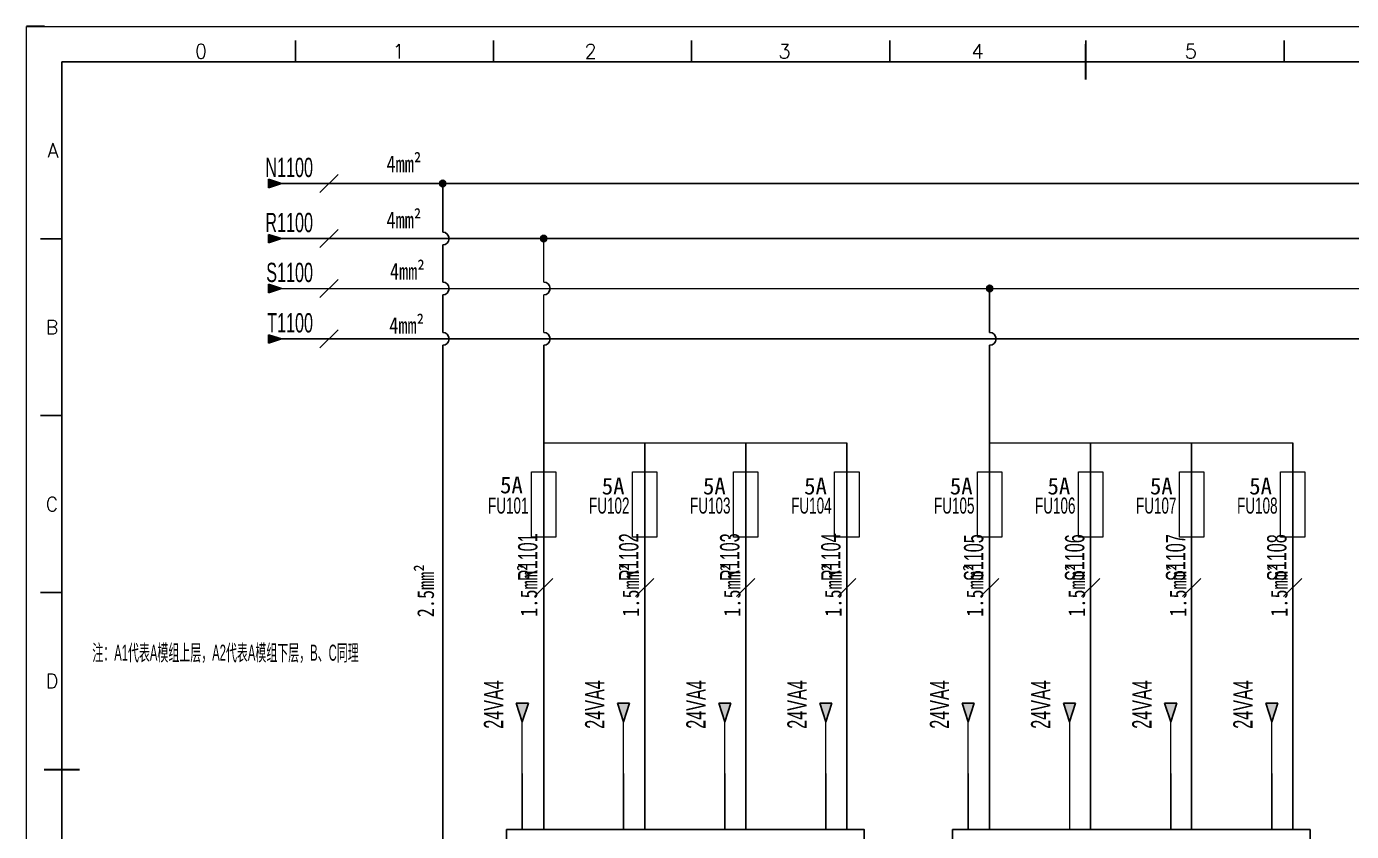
# Model space of a CAD drawing. Extents: x 38255 to 47052, y -6758 to -3353.
# Drawn here: x 39523.6 to 39729.6, y -4714.4 to -4589.3 of the extents above; entities that cross this region are included whole.
import ezdxf
from ezdxf.enums import TextEntityAlignment as Align

# ---------------------------------------------------------------- set-up
doc = ezdxf.new("R2010")
doc.units = 0
doc.header["$MEASUREMENT"] = 0
doc.layers.add('AE_BOR', color=1, linetype='Continuous')
doc.layers.add('细实线层', color=7, linetype='Continuous')
doc.layers.add('Dimension', color=3, linetype='Continuous', lineweight=13)
doc.layers.add('frame', color=7, linetype='Continuous', lineweight=15)
doc.styles.add('WD', font='romans.shx', dxfattribs={"bigfont": 'gbcbig.shx'})
doc.styles.add('工程字', font='')
doc.styles.add('样式 8', font='arial.ttf')
doc.styles.add('楷体', font='', dxfattribs={"width": 0.8})
doc.styles.get('工程字').set_extended_font_data('SimSun')
doc.styles.get('楷体').set_extended_font_data('STFangsong')

# ---------------------------------------------------------------- blocks, each defined once
blk = doc.blocks.new('电控横A4')
for p, q in [((292, -5), (5, -5)), ((5, -5), (5, -205))]:
    blk.add_line(p, q)
at = {"layer": 'AE_BOR', "lineweight": 30}
blk.add_line((2.53, 0), (0, 0), dxfattribs=at)
at = {"layer": 'AE_BOR', "color": 1, "lineweight": 15}
for p, q in [((0, 0), (297, 0)), ((0, -210), (0, 0))]:
    blk.add_line(p, q, dxfattribs=at)
at = {"layer": 'AE_BOR'}
for p, q in [((38.03, -5), (38.03, -2)), ((66.03, -5), (66.03, -2)), ((94.03, -5), (94.03, -2)), ((122.03, -5), (122.03, -2)), ((149.78, -5), (149.78, -2)), ((177.78, -5), (177.78, -2)), ((5, -30), (2, -30)), ((5, -55), (2, -55)), ((5, -80), (2, -80))]:
    blk.add_line(p, q, dxfattribs=at)
at = {"layer": 'AE_BOR', "color": 2, "lineweight": 30}
for p, q in [((149.78, -7.5), (149.78, -2.5)), ((2.5, -105), (7.5, -105))]:
    blk.add_line(p, q, dxfattribs=at)
at = {"layer": 'AE_BOR', "style": 'WD'}
for s, p in [('0', (24.67, -4.5)), ('1', (52.6, -4.5)), ('2', (79.75, -4.5)), ('3', (107.15, -4.5)), ('4', (134.45, -4.5)), ('5', (164.59, -4.5))]:
    blk.add_text(s, height=2, dxfattribs=at).set_placement(p, align=Align.CENTER)
for s, p in [('A', (4.5, -17.5)), ('B', (4.5, -42.5)), ('C', (4.5, -67.5)), ('D', (4.5, -92.5))]:
    blk.add_text(s, height=2, dxfattribs=at).set_placement(p, align=Align.MIDDLE_RIGHT)

msp = doc.modelspace()

# ---------------------------------------------------------------- hatches: boundary and pattern name
for points in [[(39561.213, -4613.042), (39563.256, -4613.697), (39561.213, -4614.352)], [(39561.213, -4621.608), (39563.256, -4622.263), (39561.213, -4622.917)], [(39561.213, -4629.37), (39563.256, -4630.025), (39561.213, -4630.679)], [(39561.213, -4638.514), (39561.213, -4637.204), (39563.256, -4637.859)], [(39599.751, -4694.483), (39600.686, -4697.401), (39601.621, -4694.483)], [(39615.486, -4694.483), (39616.421, -4697.401), (39617.357, -4694.483)], [(39631.224, -4694.483), (39632.159, -4697.401), (39633.094, -4694.483)], [(39646.934, -4694.483), (39647.869, -4697.401), (39648.804, -4694.483)], [(39669.099, -4694.483), (39670.034, -4697.401), (39670.969, -4694.483)], [(39684.834, -4694.483), (39685.769, -4697.401), (39686.705, -4694.483)], [(39700.572, -4694.483), (39701.507, -4697.401), (39702.442, -4694.483)], [(39716.282, -4694.483), (39717.217, -4697.401), (39718.152, -4694.483)]]:
    msp.add_hatch(color=256).paths.add_polyline_path(points)
at = {"lineweight": -2}
h = msp.add_hatch(color=0, dxfattribs=at)
edge = h.paths.add_edge_path()
edge.add_arc((39588.304, -4613.697), 0.5, 0, 360)
h = msp.add_hatch(color=0, dxfattribs=at)
edge = h.paths.add_edge_path()
edge.add_arc((39604.009, -4622.263), 0.5, 0, 360)
h = msp.add_hatch(color=0, dxfattribs=at)
edge = h.paths.add_edge_path()
edge.add_arc((39673.357, -4630.025), 0.5, 0, 360)

# ---------------------------------------------------------------- linework, layer by layer
for p, q in [((39561.213, -4613.042), (39561.213, -4614.352)), ((39563.256, -4613.697), (39561.213, -4613.042)), ((39563.256, -4613.697), (39561.213, -4614.352)), ((39561.213, -4621.608), (39561.213, -4622.917)), ((39563.256, -4622.263), (39561.213, -4621.608)), ((39563.256, -4622.263), (39561.213, -4622.917)), ((39563.256, -4622.263), (39782.64, -4622.267)), ((39561.213, -4629.37), (39561.213, -4630.679)), ((39563.256, -4630.025), (39561.213, -4629.37)), ((39563.256, -4630.025), (39561.213, -4630.679)), ((39563.256, -4630.025), (39782.64, -4630.063)), ((39561.213, -4637.204), (39561.213, -4638.514)), ((39563.256, -4637.859), (39561.213, -4637.204)), ((39563.256, -4637.859), (39561.213, -4638.514)), ((39563.256, -4637.859), (39782.64, -4637.859)), ((39604.009, -4685.883), (39604.009, -4706.445)), ((39619.715, -4685.883), (39619.715, -4706.445)), ((39635.42, -4685.883), (39635.42, -4714.153)), ((39651.145, -4685.883), (39651.145, -4714.153)), ((39673.357, -4685.883), (39673.357, -4706.445)), ((39689.063, -4685.883), (39689.063, -4706.445)), ((39704.768, -4685.883), (39704.768, -4714.153)), ((39720.493, -4685.883), (39720.493, -4714.153)), ((39601.621, -4694.483), (39599.751, -4694.483)), ((39600.686, -4697.401), (39599.751, -4694.483)), ((39600.686, -4697.401), (39601.621, -4694.483)), ((39616.421, -4697.401), (39615.486, -4694.483)), ((39617.357, -4694.483), (39615.486, -4694.483)), ((39616.421, -4697.401), (39617.357, -4694.483)), ((39632.159, -4697.401), (39631.224, -4694.483)), ((39633.094, -4694.483), (39631.224, -4694.483)), ((39632.159, -4697.401), (39633.094, -4694.483)), ((39647.869, -4697.401), (39646.934, -4694.483)), ((39648.804, -4694.483), (39646.934, -4694.483)), ((39647.869, -4697.401), (39648.804, -4694.483)), ((39670.034, -4697.401), (39669.099, -4694.483)), ((39670.969, -4694.483), (39669.099, -4694.483)), ((39670.034, -4697.401), (39670.969, -4694.483)), ((39685.769, -4697.401), (39684.834, -4694.483)), ((39686.705, -4694.483), (39684.834, -4694.483)), ((39685.769, -4697.401), (39686.705, -4694.483)), ((39701.507, -4697.401), (39700.572, -4694.483)), ((39702.442, -4694.483), (39700.572, -4694.483)), ((39701.507, -4697.401), (39702.442, -4694.483)), ((39717.217, -4697.401), (39716.282, -4694.483)), ((39718.152, -4694.483), (39716.282, -4694.483)), ((39717.217, -4697.401), (39718.152, -4694.483)), ((39600.686, -4705.445), (39600.686, -4714.153)), ((39616.421, -4705.445), (39616.421, -4714.153)), ((39632.159, -4705.445), (39632.159, -4714.153)), ((39647.869, -4705.445), (39647.869, -4714.153)), ((39670.034, -4705.445), (39670.034, -4714.153)), ((39701.507, -4705.445), (39701.507, -4714.153)), ((39717.217, -4705.445), (39717.217, -4714.153)), ((39604.009, -4706.445), (39604.009, -4714.153)), ((39619.715, -4706.445), (39619.715, -4714.153)), ((39673.357, -4706.445), (39673.357, -4714.153)), ((39689.063, -4706.445), (39689.063, -4714.153))]:
    msp.add_line(p, q)
at = {"color": 0}
msp.add_line((39782.64, -4613.701), (39563.256, -4613.697), dxfattribs=at)
at = {"color": 0, "ltscale": 2}
for p, q in [((39588.304, -4621.263), (39588.304, -4613.697)), ((39588.304, -4629.025), (39588.304, -4623.263)), ((39588.304, -4636.859), (39588.304, -4631.025)), ((39673.357, -4636.859), (39673.357, -4629.908)), ((39604.009, -4636.859), (39604.009, -4636.859)), ((39588.304, -4767.614), (39588.304, -4638.859)), ((39604.009, -4685.883), (39604.009, -4638.859)), ((39673.357, -4685.883), (39673.357, -4638.859)), ((39619.715, -4685.883), (39619.715, -4654.04)), ((39635.42, -4685.883), (39635.42, -4654.04)), ((39651.145, -4685.883), (39651.145, -4654.04)), ((39689.063, -4685.883), (39689.063, -4654.04)), ((39704.768, -4685.883), (39704.768, -4654.04)), ((39720.493, -4685.883), (39720.493, -4654.04)), ((39604.009, -4704.445), (39604.009, -4685.883)), ((39619.715, -4704.445), (39619.715, -4685.883)), ((39635.42, -4714.153), (39635.42, -4685.883)), ((39651.145, -4714.153), (39651.145, -4685.883)), ((39689.063, -4704.445), (39689.063, -4685.883)), ((39704.768, -4714.153), (39704.768, -4685.883)), ((39720.493, -4714.153), (39720.493, -4685.883)), ((39604.009, -4714.153), (39604.009, -4706.445)), ((39619.715, -4714.153), (39619.715, -4706.445)), ((39673.357, -4714.153), (39673.357, -4706.445)), ((39689.063, -4714.153), (39689.063, -4706.445))]:
    msp.add_line(p, q, dxfattribs=at)
at = {"lineweight": 0}
msp.add_line((39611.862, -4637.787), (39611.862, -4637.859), dxfattribs=at)
for points in [[(39598.212, -4714.153), (39653.848, -4714.153), (39653.848, -4723.928), (39598.212, -4723.928)], [(39667.56, -4714.153), (39723.196, -4714.153), (39723.196, -4723.928), (39667.56, -4723.928)]]:
    msp.add_lwpolyline(points, close=True)
at = {"color": 0, "lineweight": -2}
for centre in [(39588.304, -4613.697), (39604.009, -4622.263), (39673.357, -4630.025)]:
    msp.add_circle(centre, 0.5, dxfattribs=at)
for centre in [(39588.304, -4622.263), (39588.304, -4630.025), (39604.009, -4630.025), (39588.304, -4637.859), (39604.009, -4637.859), (39673.357, -4637.859)]:
    msp.add_arc(centre, 1, 270, 90, dxfattribs=at)
at = {"layer": 'Dimension', "lineweight": 0}
for p, q in [((39569.203, -4615.111), (39572.031, -4612.283)), ((39569.203, -4623.677), (39572.031, -4620.848)), ((39569.203, -4631.439), (39572.031, -4628.61)), ((39569.203, -4639.273), (39572.031, -4636.445)), ((39602.595, -4677.916), (39605.424, -4675.088)), ((39618.301, -4677.916), (39621.129, -4675.088)), ((39634.006, -4677.916), (39636.834, -4675.088)), ((39649.731, -4677.916), (39652.559, -4675.088)), ((39671.943, -4677.916), (39674.772, -4675.088)), ((39687.649, -4677.916), (39690.477, -4675.088)), ((39703.354, -4677.916), (39706.182, -4675.088)), ((39719.079, -4677.916), (39721.907, -4675.088))]:
    msp.add_line(p, q, dxfattribs=at)
at = {"layer": 'Dimension', "color": 0, "lineweight": 0}
for points in [[(39602.112, -4658.512), (39605.907, -4658.512), (39605.907, -4668.683), (39602.112, -4668.683)], [(39617.818, -4658.512), (39621.612, -4658.512), (39621.612, -4668.683), (39617.818, -4668.683)], [(39633.523, -4658.512), (39637.317, -4658.512), (39637.317, -4668.683), (39633.523, -4668.683)], [(39649.248, -4658.512), (39653.042, -4658.512), (39653.042, -4668.683), (39649.248, -4668.683)], [(39671.46, -4658.512), (39675.255, -4658.512), (39675.255, -4668.683), (39671.46, -4668.683)], [(39687.166, -4658.512), (39690.96, -4658.512), (39690.96, -4668.683), (39687.166, -4668.683)], [(39702.871, -4658.512), (39706.665, -4658.512), (39706.665, -4668.683), (39702.871, -4668.683)], [(39718.596, -4658.512), (39722.39, -4658.512), (39722.39, -4668.683), (39718.596, -4668.683)]]:
    msp.add_lwpolyline(points, close=True, dxfattribs=at)
at = {"layer": 'frame', "lineweight": 0}
for p, q in [((39604.009, -4629.025), (39604.009, -4622.263)), ((39604.009, -4636.859), (39604.009, -4631.025)), ((39685.769, -4697.401), (39685.769, -4714.153))]:
    msp.add_line(p, q, dxfattribs=at)
at = {"layer": 'frame', "color": 0, "lineweight": 0}
for p, q in [((39600.686, -4705.445), (39600.686, -4697.401)), ((39616.421, -4705.445), (39616.421, -4697.401)), ((39632.159, -4705.445), (39632.159, -4697.401)), ((39647.869, -4705.445), (39647.869, -4697.401)), ((39670.034, -4705.445), (39670.034, -4697.401)), ((39701.507, -4705.445), (39701.507, -4697.401)), ((39717.217, -4705.445), (39717.217, -4697.401))]:
    msp.add_line(p, q, dxfattribs=at)
at = {"layer": '细实线层', "lineweight": 0}
for p, q in [((39604.009, -4654.04), (39651.145, -4654.04)), ((39673.357, -4654.04), (39720.493, -4654.04))]:
    msp.add_line(p, q, dxfattribs=at)

# ---------------------------------------------------------------- block references
at = {"xscale": 1.1, "yscale": 1.1, "zscale": 1.1}
msp.add_blockref('电控横A4', (39523.582, -4589.295), dxfattribs=at)

# ---------------------------------------------------------------- texts
at = {"color": 3, "lineweight": 0, "style": '样式 8', "width": 0.5}
msp.add_text('注：A1代表A模组上层，A2代表A模组下层，B、C同理', height=2.5, dxfattribs=at).set_placement((39554.527, -4686.641), align=Align.MIDDLE)
at = {"color": 6, "lineweight": 0, "style": '样式 8', "width": 0.6}
for tag, p in [('FU101', (39601.646, -4665.025)), ('FU102', (39617.352, -4665.025)), ('FU103', (39633.057, -4665.025)), ('FU104', (39648.782, -4665.025)), ('FU105', (39670.994, -4665.025)), ('FU106', (39686.7, -4665.025)), ('FU107', (39702.405, -4665.025)), ('FU108', (39718.13, -4665.025))]:
    msp.add_attdef(tag, text='', height=2.5, dxfattribs=at).set_placement(p, align=Align.RIGHT)
at = {"layer": 'Dimension', "lineweight": 0, "style": '样式 8', "width": 0.6}
for s, p in [('N1100', (39568.133, -4612.697)), ('R1100', (39568.133, -4621.263)), ('S1100', (39568.133, -4629.025)), ('T1100', (39568.133, -4636.859))]:
    msp.add_text(s, height=3, dxfattribs=at).set_placement(p, align=Align.RIGHT)
for s, p in [('R1101', (39603.025, -4675.502)), ('R1102', (39618.73, -4675.502)), ('R1103', (39634.435, -4675.502)), ('R1104', (39650.16, -4675.502)), ('S1105', (39672.373, -4675.502)), ('S1106', (39688.078, -4675.502)), ('S1107', (39703.783, -4675.502)), ('S1108', (39719.508, -4675.502)), ('24VA4', (39597.711, -4698.475)), ('24VA4', (39613.446, -4698.475)), ('24VA4', (39629.184, -4698.475)), ('24VA4', (39644.894, -4698.475)), ('24VA4', (39667.059, -4698.475)), ('24VA4', (39682.794, -4698.475)), ('24VA4', (39698.532, -4698.475)), ('24VA4', (39714.242, -4698.475))]:
    msp.add_text(s, height=3, rotation=90, dxfattribs=at).set_placement(p)
at = {"layer": 'frame', "color": 0, "lineweight": 0}
note = msp.add_mtext_dynamic_manual_height_columns('4mm²', width=6.94273, gutter_width=0, heights=[1.611, 0], dxfattribs=dict(at, insert=(39572.62, -4609.351), char_height=2.6, attachment_point=1, style='楷体'))
note = msp.add_mtext_dynamic_manual_height_columns('4mm²', width=6.94273, gutter_width=0, heights=[1.611, 0], dxfattribs=dict(at, insert=(39572.62, -4618.084), char_height=2.6, attachment_point=1, style='楷体'))
note = msp.add_mtext_dynamic_manual_height_columns('4mm²', width=6.94273, gutter_width=0, heights=[1.611, 0], dxfattribs=dict(at, insert=(39573.16, -4626.062), char_height=2.6, attachment_point=1, style='楷体'))
note = msp.add_mtext_dynamic_manual_height_columns('4mm²', width=6.94273, gutter_width=0, heights=[1.611, 0], dxfattribs=dict(at, insert=(39573.052, -4634.471), char_height=2.6, attachment_point=1, style='楷体'))
at = {"layer": 'frame', "color": 0, "lineweight": 0, "char_height": 2.6, "width": 0.32001, "attachment_point": 1, "style": '工程字'}
for insert in [(39597.227, -4659.271), (39613.04, -4659.448), (39628.779, -4659.448), (39644.512, -4659.448), (39667.174, -4659.448), (39682.358, -4659.448), (39698.287, -4659.448), (39713.725, -4659.448)]:
    msp.add_mtext('{5A}', dxfattribs=dict(at, insert=insert))
at = {"layer": 'frame', "color": 0, "lineweight": 0}
note = msp.add_mtext_dynamic_manual_height_columns('2.5mm²', width=7.45021, gutter_width=0.766, heights=[1.611, 0], dxfattribs=dict(at, insert=(39584.342, -4689.353), char_height=2.6, attachment_point=1, rotation=90, style='楷体'))
note = msp.add_mtext_dynamic_manual_height_columns('1.5mm²', width=7.45021, gutter_width=0.766, heights=[1.611, 0], dxfattribs=dict(at, insert=(39600.41, -4689.275), char_height=2.6, attachment_point=1, rotation=90, style='楷体'))
note = msp.add_mtext_dynamic_manual_height_columns('1.5mm²', width=7.45021, gutter_width=0.766, heights=[1.611, 0], dxfattribs=dict(at, insert=(39616.245, -4689.275), char_height=2.6, attachment_point=1, rotation=90, style='楷体'))
note = msp.add_mtext_dynamic_manual_height_columns('1.5mm²', width=7.45021, gutter_width=0.766, heights=[1.611, 0], dxfattribs=dict(at, insert=(39632.003, -4689.275), char_height=2.6, attachment_point=1, rotation=90, style='楷体'))
note = msp.add_mtext_dynamic_manual_height_columns('1.5mm²', width=7.45021, gutter_width=0.766, heights=[1.611, 0], dxfattribs=dict(at, insert=(39647.728, -4689.275), char_height=2.6, attachment_point=1, rotation=90, style='楷体'))
note = msp.add_mtext_dynamic_manual_height_columns('1.5mm²', width=7.45021, gutter_width=0.766, heights=[1.611, 0], dxfattribs=dict(at, insert=(39669.758, -4689.275), char_height=2.6, attachment_point=1, rotation=90, style='楷体'))
note = msp.add_mtext_dynamic_manual_height_columns('1.5mm²', width=7.45021, gutter_width=0.766, heights=[1.611, 0], dxfattribs=dict(at, insert=(39685.593, -4689.275), char_height=2.6, attachment_point=1, rotation=90, style='楷体'))
note = msp.add_mtext_dynamic_manual_height_columns('1.5mm²', width=7.45021, gutter_width=0.766, heights=[1.611, 0], dxfattribs=dict(at, insert=(39701.351, -4689.275), char_height=2.6, attachment_point=1, rotation=90, style='楷体'))
note = msp.add_mtext_dynamic_manual_height_columns('1.5mm²', width=7.45021, gutter_width=0.766, heights=[1.611, 0], dxfattribs=dict(at, insert=(39717.076, -4689.275), char_height=2.6, attachment_point=1, rotation=90, style='楷体'))

doc.saveas('drawing.dxf')
